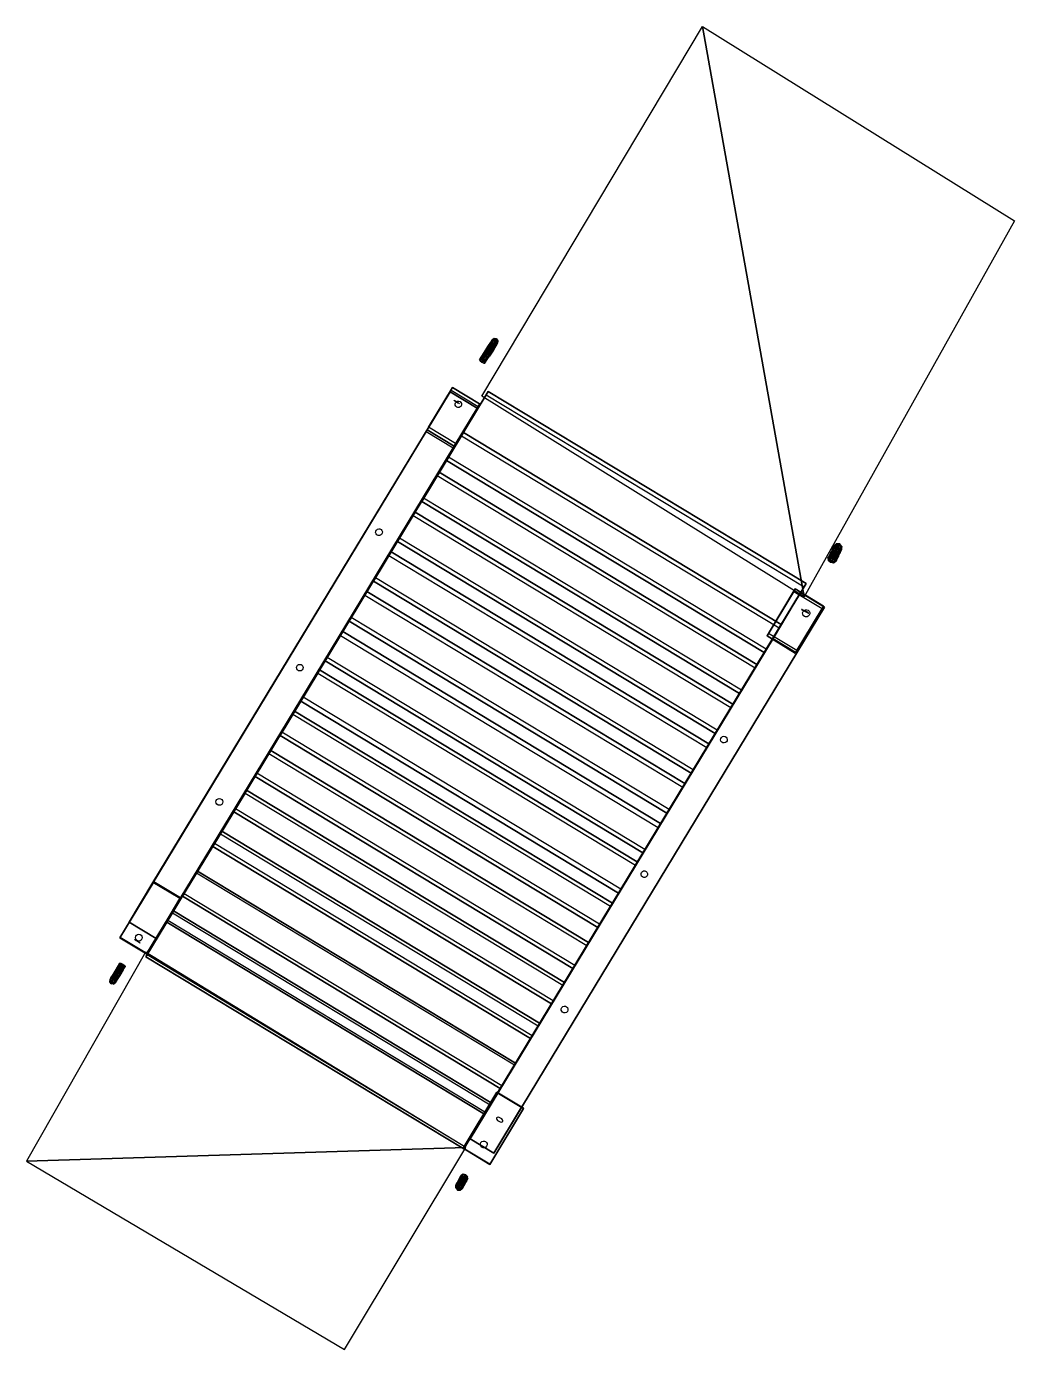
# Model space of a CAD drawing. Extents: x -135.9 to -110.5, y 44.3 to 83.2.
# Drawn here: x -116.96 to -110.48, y 74.55 to 83.23 of the extents above; entities that cross this region are included whole.
import ezdxf

# ---------------------------------------------------------------- set-up
doc = ezdxf.new("R2010")
doc.units = 0
doc.layers.get('0').update_dxf_attribs({"color": 254, "linetype": 'CONTINUOUS'})

msp = doc.modelspace()

# ---------------------------------------------------------------- linework, layer by layer
at = {"color": 9, "extrusion": (-0.445244, -0.746833, 0.493962)}
msp.add_circle((-139.3882, 1.7727, -11.9847), 0.0233, dxfattribs=at)
at = {"color": 9, "extrusion": (0.535161, 0.84473, -0.005774)}
msp.add_circle((139.6422, -4.7102, 7.1713), 0.0221, dxfattribs=at)
at = {"color": 9, "extrusion": (0.004469, 0.03129, 0.9995)}
msp.add_circle((124.3995, -63.9334, -3.0857), 0.021, dxfattribs=at)
at = {"color": 9, "extrusion": (0.002103, -0.020997, 0.999777)}
msp.add_circle((-106.1147, 90.8267, -6.3593), 0.0221, dxfattribs=at)
at = {"color": 9, "extrusion": (0.447763, 0.893884, -0.021891)}
msp.add_circle((135.5638, -4.2601, 20.9887), 0.0267, dxfattribs=at)
at = {"color": 9, "extrusion": (-0.028581, 0.038639, 0.998844)}
msp.add_circle((42.7127, -130.418, 1.3315), 0.0235, dxfattribs=at)
at = {"color": 9, "extrusion": (-0.005909, -0.015284, 0.999866)}
msp.add_circle((-115.1904, 78.9658, -4.3793), 0.0217, dxfattribs=at)
at = {"color": 9, "extrusion": (0.000895251, -0.018025, 0.999837)}
msp.add_circle((-108.3502, 83.9352, -5.9762), 0.0221, dxfattribs=at)
at = {"color": 9, "extrusion": (-0.008245, -0.019754, 0.999771)}
msp.add_circle((-136.8692, 27.4745, -3.7502), 0.0222, dxfattribs=at)
at = {"color": 9, "extrusion": (0.004942, -0.023095, 0.999721)}
msp.add_circle((-94.1566, 99.457, -6.1481), 0.0215, dxfattribs=at)
at = {"color": 9, "extrusion": (-0.53543, -0.844566, -0.004771)}
msp.add_circle((-139.5208, -2.3032, -2.9774), 0.0222, dxfattribs=at)
at = {"color": 9, "extrusion": (-0.009729, -0.013882, 0.999856)}
msp.add_circle((-116.2469, 77.2217, -2.6731), 0.0223, dxfattribs=at)
at = {"color": 9, "extrusion": (0.522262, 0.852296, 0.02887)}
msp.add_circle((139.4632, -2.1223, 4.8392), 0.0215, dxfattribs=at)
at = {"color": 9, "extrusion": (-0.004823, -0.020896, 0.99977)}
msp.add_circle((-127.7927, 49.2232, -4.2283), 0.0223, dxfattribs=at)
at = {"color": 9, "extrusion": (0.444205, 0.748519, -0.492342)}
msp.add_circle((136.7287, 1.8861, 7.3197), 0.0235, dxfattribs=at)
at = {"color": 9, "extrusion": (-0.003032, -0.017693, 0.999839)}
msp.add_circle((-125.1431, 55.4958, -3.7964), 0.0223, dxfattribs=at)
at = {"color": 9, "extrusion": (0.512492, 0.857474, 0.045716)}
msp.add_circle((136.7529, -2.2802, 6.3142), 0.0257, dxfattribs=at)
at = {"color": 9, "extrusion": (0.510245, 0.859822, -0.018843)}
msp.add_circle((136.7328, -2.1575, 6.889), 0.0228, dxfattribs=at)

# ---------------------------------------------------------------- meshes
at = {"color": 151}
mesh = msp.add_polyface(dxfattribs=at)
corners = [(-112.5255, 83.2327, -5.3305), (-110.4775, 81.9561, -5.3286), (-111.859, 79.4883, -5.2792), (-113.9745, 80.8064, -5.2811)]
mesh.append_faces([[corners[k] for k in face] for face in [(0, 1, 2), (0, 2, 3)]], dxfattribs={"color": 151})
at = {"color": 9}
mesh = msp.add_polyface(dxfattribs=at)
corners = [(-113.9691, 81.0376, -4.7741), (-113.9362, 81.09, -4.7498), (-113.9573, 81.0286, -4.7682), (-113.9252, 81.0796, -4.7446), (-113.9538, 81.0225, -4.7538), (-113.9239, 81.0701, -4.7318), (-113.9607, 81.023, -4.7394), (-113.933, 81.067, -4.719), (-113.9739, 81.0296, -4.7333), (-113.9471, 81.0723, -4.7136), (-113.9857, 81.0386, -4.7392), (-113.958, 81.0827, -4.7189), (-113.9892, 81.0447, -4.7536), (-113.9593, 81.0922, -4.7316), (-113.9823, 81.0442, -4.768), (-113.9503, 81.0953, -4.7444), (-113.9691, 81.0376, -4.7741), (-113.9362, 81.09, -4.7498), (-113.9362, 81.09, -4.7498), (-113.9084, 81.1341, -4.7083), (-113.9252, 81.0796, -4.7446), (-113.8983, 81.1224, -4.7042), (-113.9239, 81.0701, -4.7318), (-113.8988, 81.11, -4.6942), (-113.933, 81.067, -4.719), (-113.9097, 81.104, -4.6841), (-113.9471, 81.0723, -4.7136), (-113.9246, 81.108, -4.6799), (-113.958, 81.0827, -4.7189), (-113.9347, 81.1197, -4.684), (-113.9593, 81.0922, -4.7316), (-113.9342, 81.1321, -4.694), (-113.9503, 81.0953, -4.7444), (-113.9233, 81.1381, -4.7041), (-113.9362, 81.09, -4.7498), (-113.9084, 81.1341, -4.7083), (-113.9084, 81.1341, -4.7083), (-113.8884, 81.1657, -4.6532), (-113.8983, 81.1224, -4.7042), (-113.8788, 81.1531, -4.6506), (-113.8988, 81.11, -4.6942), (-113.8807, 81.1386, -4.6443), (-113.9097, 81.104, -4.6841), (-113.8929, 81.1305, -4.6379), (-113.9246, 81.108, -4.6799), (-113.9083, 81.1337, -4.6352), (-113.9347, 81.1197, -4.684), (-113.9179, 81.1462, -4.6378), (-113.9342, 81.1321, -4.694), (-113.9161, 81.1607, -4.6441), (-113.9233, 81.1381, -4.7041), (-113.9038, 81.1688, -4.6505), (-113.9084, 81.1341, -4.7083), (-113.8884, 81.1657, -4.6532), (-113.8884, 81.1657, -4.6532), (-113.8779, 81.182, -4.5896), (-113.8788, 81.1531, -4.6506), (-113.8686, 81.169, -4.5887), (-113.8807, 81.1386, -4.6443), (-113.8711, 81.1534, -4.5866), (-113.8929, 81.1305, -4.6379), (-113.884, 81.1442, -4.5844), (-113.9083, 81.1337, -4.6352), (-113.8998, 81.1469, -4.5835), (-113.9179, 81.1462, -4.6378), (-113.9091, 81.1599, -4.5843), (-113.9161, 81.1607, -4.6441), (-113.9065, 81.1755, -4.5864), (-113.9038, 81.1688, -4.6505), (-113.8936, 81.1847, -4.5886), (-113.8884, 81.1657, -4.6532), (-113.8779, 81.182, -4.5896), (-113.8779, 81.182, -4.5896), (-113.8778, 81.1816, -4.523), (-113.8686, 81.169, -4.5887), (-113.8685, 81.1686, -4.524), (-113.8711, 81.1534, -4.5866), (-113.871, 81.153, -4.5263), (-113.884, 81.1442, -4.5844), (-113.884, 81.1439, -4.5286), (-113.8998, 81.1469, -4.5835), (-113.8997, 81.1466, -4.5294), (-113.9091, 81.1599, -4.5843), (-113.909, 81.1596, -4.5284), (-113.9065, 81.1755, -4.5864), (-113.9065, 81.1752, -4.5261), (-113.8936, 81.1847, -4.5886), (-113.8935, 81.1843, -4.5239), (-113.8779, 81.182, -4.5896), (-113.8778, 81.1816, -4.523), (-113.8778, 81.1816, -4.523), (-113.8882, 81.1645, -4.4595), (-113.8685, 81.1686, -4.524), (-113.8786, 81.152, -4.4623), (-113.871, 81.153, -4.5263), (-113.8804, 81.1376, -4.4688), (-113.884, 81.1439, -4.5286), (-113.8927, 81.1296, -4.4753), (-113.8997, 81.1466, -4.5294), (-113.9081, 81.1328, -4.4779), (-113.909, 81.1596, -4.5284), (-113.9177, 81.1452, -4.4751), (-113.9065, 81.1752, -4.5261), (-113.9158, 81.1597, -4.4686), (-113.8935, 81.1843, -4.5239), (-113.9036, 81.1677, -4.4621), (-113.8778, 81.1816, -4.523), (-113.8882, 81.1645, -4.4595), (-113.8882, 81.1645, -4.4595), (-113.9081, 81.1323, -4.4048), (-113.8786, 81.152, -4.4623), (-113.8979, 81.1207, -4.409), (-113.8804, 81.1376, -4.4688), (-113.8985, 81.1084, -4.4192), (-113.8927, 81.1296, -4.4753), (-113.9094, 81.1025, -4.4293), (-113.9081, 81.1328, -4.4779), (-113.9243, 81.1066, -4.4334), (-113.9177, 81.1452, -4.4751), (-113.9344, 81.1182, -4.4292), (-113.9158, 81.1597, -4.4686), (-113.9339, 81.1305, -4.419), (-113.9036, 81.1677, -4.4621), (-113.923, 81.1364, -4.4089), (-113.8882, 81.1645, -4.4595), (-113.9081, 81.1323, -4.4048), (-113.9081, 81.1323, -4.4048), (-113.9357, 81.0878, -4.3637), (-113.8979, 81.1207, -4.409), (-113.9248, 81.0774, -4.3691), (-113.8985, 81.1084, -4.4192), (-113.9235, 81.068, -4.382), (-113.9094, 81.1025, -4.4293), (-113.9326, 81.0651, -4.3948), (-113.9243, 81.1066, -4.4334), (-113.9467, 81.0704, -4.4001), (-113.9344, 81.1182, -4.4292), (-113.9576, 81.0808, -4.3947), (-113.9339, 81.1305, -4.419), (-113.9589, 81.0902, -4.3818), (-113.923, 81.1364, -4.4089), (-113.9498, 81.0931, -4.369), (-113.9081, 81.1323, -4.4048), (-113.9357, 81.0878, -4.3637)]
mesh.append_faces([[corners[k] for k in face] for face in [(0, 1, 2), (1, 2, 3), (2, 3, 4), (3, 4, 5), (4, 5, 6), (5, 6, 7), (6, 7, 8), (7, 8, 9), (8, 9, 10), (9, 10, 11), (10, 11, 12), (11, 12, 13), (12, 13, 14), (13, 14, 15), (14, 15, 16), (15, 16, 17), (18, 19, 20), (19, 20, 21), (20, 21, 22), (21, 22, 23), (22, 23, 24), (23, 24, 25), (24, 25, 26), (25, 26, 27), (26, 27, 28), (27, 28, 29), (28, 29, 30), (29, 30, 31), (30, 31, 32), (31, 32, 33), (32, 33, 34), (33, 34, 35), (36, 37, 38), (37, 38, 39), (38, 39, 40), (39, 40, 41), (40, 41, 42), (41, 42, 43), (42, 43, 44), (43, 44, 45), (44, 45, 46), (45, 46, 47), (46, 47, 48), (47, 48, 49), (48, 49, 50), (49, 50, 51), (50, 51, 52), (51, 52, 53), (54, 55, 56), (55, 56, 57), (56, 57, 58), (57, 58, 59), (58, 59, 60), (59, 60, 61), (60, 61, 62), (61, 62, 63), (62, 63, 64), (63, 64, 65), (64, 65, 66), (65, 66, 67), (66, 67, 68), (67, 68, 69), (68, 69, 70), (69, 70, 71), (72, 73, 74), (73, 74, 75), (74, 75, 76), (75, 76, 77), (76, 77, 78), (77, 78, 79), (78, 79, 80), (79, 80, 81), (80, 81, 82), (81, 82, 83), (82, 83, 84), (83, 84, 85), (84, 85, 86), (85, 86, 87), (86, 87, 88), (87, 88, 89), (90, 91, 92), (91, 92, 93), (92, 93, 94), (93, 94, 95), (94, 95, 96), (95, 96, 97), (96, 97, 98), (97, 98, 99), (98, 99, 100), (99, 100, 101), (100, 101, 102), (101, 102, 103), (102, 103, 104), (103, 104, 105), (104, 105, 106), (105, 106, 107), (108, 109, 110), (109, 110, 111), (110, 111, 112), (111, 112, 113), (112, 113, 114), (113, 114, 115), (114, 115, 116), (115, 116, 117), (116, 117, 118), (117, 118, 119), (118, 119, 120), (119, 120, 121), (120, 121, 122), (121, 122, 123), (122, 123, 124), (123, 124, 125), (126, 127, 128), (127, 128, 129), (128, 129, 130), (129, 130, 131), (130, 131, 132), (131, 132, 133), (132, 133, 134), (133, 134, 135), (134, 135, 136), (135, 136, 137), (136, 137, 138), (137, 138, 139), (138, 139, 140), (139, 140, 141), (140, 141, 142), (141, 142, 143)]], dxfattribs={"color": 9})
at = {"color": 151}
mesh = msp.add_polyface(dxfattribs=at)
corners = [(-114.1474, 80.4954, -4.9), (-114.3235, 80.6018, -4.9003), (-113.9899, 80.7558, -4.9176), (-114.1661, 80.8623, -4.9179), (-114.1569, 80.4785, -5.2357), (-114.3331, 80.5849, -5.236), (-113.9995, 80.7389, -5.2533), (-114.1756, 80.8454, -5.2536)]
mesh.append_faces([[corners[k] for k in face] for face in [(0, 1, 3, 2), (0, 1, 5, 4), (1, 3, 7, 5), (2, 3, 7, 6), (2, 0, 4, 6), (4, 5, 7, 6)]], dxfattribs={"color": 151})
mesh = msp.add_polyface(dxfattribs=at)
corners = [(-115.9564, 77.5071, -2.7131), (-116.1332, 77.6139, -2.7135), (-114.0057, 80.7275, -4.9143), (-114.1826, 80.8344, -4.9147), (-116.1133, 77.2458, -3.2344), (-116.2901, 77.3527, -3.2348), (-114.1626, 80.4663, -5.4356), (-114.3394, 80.5731, -5.436)]
mesh.append_faces([[corners[k] for k in face] for face in [(0, 1, 3, 2), (0, 1, 5, 4), (1, 3, 7, 5), (2, 3, 7, 6), (2, 0, 4, 6), (4, 5, 7, 6)]], dxfattribs={"color": 151})
mesh = msp.add_polyface(dxfattribs=at)
corners = [(-112.1073, 79.1452, -5.0673), (-114.1931, 80.4058, -5.0714), (-111.8464, 79.5766, -5.1142), (-113.9323, 80.8372, -5.1183), (-112.12, 79.1233, -5.3393), (-114.2058, 80.3839, -5.3434), (-111.8591, 79.5547, -5.3862), (-113.945, 80.8153, -5.3903)]
mesh.append_faces([[corners[k] for k in face] for face in [(0, 1, 3, 2), (0, 1, 5, 4), (1, 3, 7, 5), (2, 3, 7, 6), (2, 0, 4, 6), (4, 5, 7, 6)]], dxfattribs={"color": 151})
mesh = msp.add_polyface(dxfattribs=at)
corners = [(-112.2708, 78.8752, -4.8974), (-114.3566, 80.1358, -4.9015), (-112.0099, 79.3066, -4.9442), (-114.0958, 80.5672, -4.9483), (-112.2835, 78.8533, -5.1694), (-114.3693, 80.1139, -5.1735), (-112.0226, 79.2847, -5.2162), (-114.1085, 80.5454, -5.2203)]
mesh.append_faces([[corners[k] for k in face] for face in [(0, 1, 3, 2), (0, 1, 5, 4), (1, 3, 7, 5), (2, 3, 7, 6), (2, 0, 4, 6), (4, 5, 7, 6)]], dxfattribs={"color": 151})
mesh = msp.add_polyface(dxfattribs=at)
corners = [(-112.4291, 78.6137, -4.7283), (-114.515, 79.8744, -4.7325), (-112.1683, 79.0452, -4.7752), (-114.2541, 80.3058, -4.7793), (-112.4418, 78.5919, -5.0003), (-114.5276, 79.8525, -5.0045), (-112.181, 79.0233, -5.0472), (-114.2668, 80.2839, -5.0513)]
mesh.append_faces([[corners[k] for k in face] for face in [(0, 1, 3, 2), (0, 1, 5, 4), (1, 3, 7, 5), (2, 3, 7, 6), (2, 0, 4, 6), (4, 5, 7, 6)]], dxfattribs={"color": 151})
mesh = msp.add_polyface(dxfattribs=at)
corners = [(-112.5875, 78.3523, -4.5593), (-114.6733, 79.6129, -4.5634), (-112.3266, 78.7837, -4.6062), (-114.4125, 80.0443, -4.6103), (-112.6002, 78.3304, -4.8313), (-114.686, 79.591, -4.8354), (-112.3393, 78.7618, -4.8782), (-114.4252, 80.0224, -4.8823)]
mesh.append_faces([[corners[k] for k in face] for face in [(0, 1, 3, 2), (0, 1, 5, 4), (1, 3, 7, 5), (2, 3, 7, 6), (2, 0, 4, 6), (4, 5, 7, 6)]], dxfattribs={"color": 151})
at = {"color": 9}
mesh = msp.add_polyface(dxfattribs=at)
corners = [(-111.6657, 79.7493, -4.7531), (-111.6481, 79.7859, -4.713), (-111.6508, 79.7365, -4.7468), (-111.6337, 79.7719, -4.7079), (-111.649, 79.7225, -4.7317), (-111.6333, 79.7551, -4.6959), (-111.6614, 79.7155, -4.7167), (-111.647, 79.7453, -4.684), (-111.6807, 79.7196, -4.7106), (-111.6669, 79.7482, -4.6792), (-111.6957, 79.7323, -4.717), (-111.6813, 79.7621, -4.6843), (-111.6975, 79.7463, -4.7321), (-111.6818, 79.7789, -4.6963), (-111.6851, 79.7534, -4.7471), (-111.668, 79.7888, -4.7082), (-111.6657, 79.7493, -4.7531), (-111.6481, 79.7859, -4.713), (-111.6481, 79.7859, -4.713), (-111.6351, 79.8133, -4.6646), (-111.6337, 79.7719, -4.7079), (-111.6211, 79.7985, -4.6611), (-111.6333, 79.7551, -4.6959), (-111.6217, 79.7795, -4.6528), (-111.647, 79.7453, -4.684), (-111.6364, 79.7676, -4.6446), (-111.6669, 79.7482, -4.6792), (-111.6567, 79.7696, -4.6414), (-111.6813, 79.7621, -4.6843), (-111.6707, 79.7844, -4.6449), (-111.6818, 79.7789, -4.6963), (-111.6702, 79.8033, -4.6532), (-111.668, 79.7888, -4.7082), (-111.6554, 79.8153, -4.6613), (-111.6481, 79.7859, -4.713), (-111.6351, 79.8133, -4.6646), (-111.6351, 79.8133, -4.6646), (-111.6273, 79.83, -4.6106), (-111.6211, 79.7985, -4.6611), (-111.6136, 79.8147, -4.6088), (-111.6217, 79.7795, -4.6528), (-111.6147, 79.7945, -4.6046), (-111.6364, 79.7676, -4.6446), (-111.6301, 79.7812, -4.6006), (-111.6567, 79.7696, -4.6414), (-111.6507, 79.7827, -4.5991), (-111.6707, 79.7844, -4.6449), (-111.6644, 79.798, -4.6009), (-111.6702, 79.8033, -4.6532), (-111.6632, 79.8183, -4.6051), (-111.6554, 79.8153, -4.6613), (-111.6479, 79.8315, -4.609), (-111.6351, 79.8133, -4.6646), (-111.6273, 79.83, -4.6106), (-111.6273, 79.83, -4.6106), (-111.6252, 79.8353, -4.5538), (-111.6136, 79.8147, -4.6088), (-111.6116, 79.8198, -4.5537), (-111.6147, 79.7945, -4.6046), (-111.6129, 79.7991, -4.554), (-111.6301, 79.7812, -4.6006), (-111.6284, 79.7855, -4.5544), (-111.6507, 79.7827, -4.5991), (-111.649, 79.7868, -4.5547), (-111.6644, 79.798, -4.6009), (-111.6627, 79.8023, -4.5547), (-111.6632, 79.8183, -4.6051), (-111.6614, 79.8229, -4.5544), (-111.6479, 79.8315, -4.609), (-111.6459, 79.8366, -4.554), (-111.6273, 79.83, -4.6106), (-111.6252, 79.8353, -4.5538), (-111.6252, 79.8353, -4.5538), (-111.6289, 79.8287, -4.4972), (-111.6116, 79.8198, -4.5537), (-111.6151, 79.8134, -4.499), (-111.6129, 79.7991, -4.554), (-111.6162, 79.7933, -4.5036), (-111.6284, 79.7855, -4.5544), (-111.6314, 79.7801, -4.5083), (-111.649, 79.7868, -4.5547), (-111.6519, 79.7817, -4.5104), (-111.6627, 79.8023, -4.5547), (-111.6657, 79.797, -4.5086), (-111.6614, 79.8229, -4.5544), (-111.6647, 79.8171, -4.504), (-111.6459, 79.8366, -4.554), (-111.6494, 79.8303, -4.4993), (-111.6252, 79.8353, -4.5538), (-111.6289, 79.8287, -4.4972), (-111.6289, 79.8287, -4.4972), (-111.6382, 79.8107, -4.4438), (-111.6151, 79.8134, -4.499), (-111.6241, 79.796, -4.4473), (-111.6162, 79.7933, -4.5036), (-111.6245, 79.7773, -4.456), (-111.6314, 79.7801, -4.5083), (-111.639, 79.7655, -4.4649), (-111.6519, 79.7817, -4.5104), (-111.6592, 79.7676, -4.4686), (-111.6657, 79.797, -4.5086), (-111.6733, 79.7823, -4.4651), (-111.6647, 79.8171, -4.504), (-111.673, 79.8011, -4.4564), (-111.6494, 79.8303, -4.4993), (-111.6584, 79.8128, -4.4476), (-111.6289, 79.8287, -4.4972), (-111.6382, 79.8107, -4.4438), (-111.6382, 79.8107, -4.4438), (-111.6526, 79.7822, -4.3965), (-111.6241, 79.796, -4.4473), (-111.6381, 79.7684, -4.4015), (-111.6245, 79.7773, -4.456), (-111.6373, 79.7519, -4.4138), (-111.639, 79.7655, -4.4649), (-111.6507, 79.7423, -4.4263), (-111.6592, 79.7676, -4.4686), (-111.6705, 79.7453, -4.4316), (-111.6733, 79.7823, -4.4651), (-111.685, 79.7591, -4.4266), (-111.673, 79.8011, -4.4564), (-111.6858, 79.7757, -4.4142), (-111.6584, 79.8128, -4.4476), (-111.6724, 79.7852, -4.4017), (-111.6382, 79.8107, -4.4438), (-111.6526, 79.7822, -4.3965), (-111.6526, 79.7822, -4.3965), (-111.6714, 79.7448, -4.3577), (-111.6381, 79.7684, -4.4015), (-111.6562, 79.7321, -4.3639), (-111.6373, 79.7519, -4.4138), (-111.654, 79.7185, -4.3793), (-111.6507, 79.7423, -4.4263), (-111.666, 79.7118, -4.3947), (-111.6705, 79.7453, -4.4316), (-111.6851, 79.716, -4.4013), (-111.685, 79.7591, -4.4266), (-111.7002, 79.7286, -4.395), (-111.6858, 79.7757, -4.4142), (-111.7025, 79.7423, -4.3797), (-111.6724, 79.7852, -4.4017), (-111.6905, 79.749, -4.3642), (-111.6526, 79.7822, -4.3965), (-111.6714, 79.7448, -4.3577)]
mesh.append_faces([[corners[k] for k in face] for face in [(0, 1, 2), (1, 2, 3), (2, 3, 4), (3, 4, 5), (4, 5, 6), (5, 6, 7), (6, 7, 8), (7, 8, 9), (8, 9, 10), (9, 10, 11), (10, 11, 12), (11, 12, 13), (12, 13, 14), (13, 14, 15), (14, 15, 16), (15, 16, 17), (18, 19, 20), (19, 20, 21), (20, 21, 22), (21, 22, 23), (22, 23, 24), (23, 24, 25), (24, 25, 26), (25, 26, 27), (26, 27, 28), (27, 28, 29), (28, 29, 30), (29, 30, 31), (30, 31, 32), (31, 32, 33), (32, 33, 34), (33, 34, 35), (36, 37, 38), (37, 38, 39), (38, 39, 40), (39, 40, 41), (40, 41, 42), (41, 42, 43), (42, 43, 44), (43, 44, 45), (44, 45, 46), (45, 46, 47), (46, 47, 48), (47, 48, 49), (48, 49, 50), (49, 50, 51), (50, 51, 52), (51, 52, 53), (54, 55, 56), (55, 56, 57), (56, 57, 58), (57, 58, 59), (58, 59, 60), (59, 60, 61), (60, 61, 62), (61, 62, 63), (62, 63, 64), (63, 64, 65), (64, 65, 66), (65, 66, 67), (66, 67, 68), (67, 68, 69), (68, 69, 70), (69, 70, 71), (72, 73, 74), (73, 74, 75), (74, 75, 76), (75, 76, 77), (76, 77, 78), (77, 78, 79), (78, 79, 80), (79, 80, 81), (80, 81, 82), (81, 82, 83), (82, 83, 84), (83, 84, 85), (84, 85, 86), (85, 86, 87), (86, 87, 88), (87, 88, 89), (90, 91, 92), (91, 92, 93), (92, 93, 94), (93, 94, 95), (94, 95, 96), (95, 96, 97), (96, 97, 98), (97, 98, 99), (98, 99, 100), (99, 100, 101), (100, 101, 102), (101, 102, 103), (102, 103, 104), (103, 104, 105), (104, 105, 106), (105, 106, 107), (108, 109, 110), (109, 110, 111), (110, 111, 112), (111, 112, 113), (112, 113, 114), (113, 114, 115), (114, 115, 116), (115, 116, 117), (116, 117, 118), (117, 118, 119), (118, 119, 120), (119, 120, 121), (120, 121, 122), (121, 122, 123), (122, 123, 124), (123, 124, 125), (126, 127, 128), (127, 128, 129), (128, 129, 130), (129, 130, 131), (130, 131, 132), (131, 132, 133), (132, 133, 134), (133, 134, 135), (134, 135, 136), (135, 136, 137), (136, 137, 138), (137, 138, 139), (138, 139, 140), (139, 140, 141), (140, 141, 142), (141, 142, 143)]], dxfattribs={"color": 9})
at = {"color": 151}
mesh = msp.add_polyface(dxfattribs=at)
corners = [(-112.7455, 78.0914, -4.3839), (-114.8314, 79.352, -4.388), (-112.4847, 78.5228, -4.4308), (-114.5705, 79.7834, -4.4349), (-112.759, 78.0682, -4.6723), (-114.8448, 79.3288, -4.6764), (-112.4981, 78.4996, -4.7191), (-114.584, 79.7602, -4.7232)]
mesh.append_faces([[corners[k] for k in face] for face in [(0, 1, 3, 2), (0, 1, 5, 4), (1, 3, 7, 5), (2, 3, 7, 6), (2, 0, 4, 6), (4, 5, 7, 6)]], dxfattribs={"color": 151})
mesh = msp.add_polyface(dxfattribs=at)
corners = [(-112.9034, 77.8307, -4.2049), (-114.9892, 79.0913, -4.209), (-112.6426, 78.2621, -4.2518), (-114.7284, 79.5227, -4.2559), (-112.9169, 77.8075, -4.4933), (-115.0027, 79.0681, -4.4974), (-112.656, 78.2389, -4.5402), (-114.7419, 79.4995, -4.5443)]
mesh.append_faces([[corners[k] for k in face] for face in [(0, 1, 3, 2), (0, 1, 5, 4), (1, 3, 7, 5), (2, 3, 7, 6), (2, 0, 4, 6), (4, 5, 7, 6)]], dxfattribs={"color": 151})
mesh = msp.add_polyface(dxfattribs=at)
corners = [(-113.7143, 76.1374, -2.7085), (-113.8709, 76.232, -2.7088), (-111.7249, 79.4217, -4.9533), (-111.8815, 79.5163, -4.9536), (-113.8953, 75.8358, -3.3101), (-114.052, 75.9305, -3.3104), (-111.906, 79.1201, -5.5549), (-112.0626, 79.2148, -5.5552)]
mesh.append_faces([[corners[k] for k in face] for face in [(0, 1, 3, 2), (0, 1, 5, 4), (1, 3, 7, 5), (2, 3, 7, 6), (2, 0, 4, 6), (4, 5, 7, 6)]], dxfattribs={"color": 151})
mesh = msp.add_polyface(dxfattribs=at)
corners = [(-111.9074, 79.1356, -4.906), (-112.0932, 79.2479, -4.9063), (-111.7309, 79.4276, -4.9257), (-111.9166, 79.5399, -4.9261), (-111.9167, 79.1193, -5.231), (-112.1024, 79.2315, -5.2314), (-111.7402, 79.4113, -5.2507), (-111.9259, 79.5235, -5.2511)]
mesh.append_faces([[corners[k] for k in face] for face in [(0, 1, 3, 2), (0, 1, 5, 4), (1, 3, 7, 5), (2, 3, 7, 6), (2, 0, 4, 6), (4, 5, 7, 6)]], dxfattribs={"color": 151})
mesh = msp.add_polyface(dxfattribs=at)
corners = [(-113.0618, 77.5691, -4.0373), (-115.1476, 78.8297, -4.0414), (-112.801, 78.0006, -4.0842), (-114.8868, 79.2612, -4.0883), (-113.0771, 77.5428, -4.3641), (-115.1629, 78.8035, -4.3682), (-112.8162, 77.9743, -4.411), (-114.9021, 79.2349, -4.4151)]
mesh.append_faces([[corners[k] for k in face] for face in [(0, 1, 3, 2), (0, 1, 5, 4), (1, 3, 7, 5), (2, 3, 7, 6), (2, 0, 4, 6), (4, 5, 7, 6)]], dxfattribs={"color": 151})
mesh = msp.add_polyface(dxfattribs=at)
corners = [(-113.2014, 77.3387, -3.8653), (-115.2872, 78.5993, -3.8694), (-112.9541, 77.7478, -3.9098), (-115.0399, 79.0084, -3.9139), (-113.2132, 77.3183, -4.1187), (-115.2991, 78.579, -4.1228), (-112.9659, 77.7274, -4.1632), (-115.0518, 78.988, -4.1673)]
mesh.append_faces([[corners[k] for k in face] for face in [(0, 1, 3, 2), (0, 1, 5, 4), (1, 3, 7, 5), (2, 3, 7, 6), (2, 0, 4, 6), (4, 5, 7, 6)]], dxfattribs={"color": 151})
mesh = msp.add_polyface(dxfattribs=at)
corners = [(-113.3645, 77.0694, -3.6876), (-115.4504, 78.33, -3.6917), (-113.1172, 77.4784, -3.732), (-115.2031, 78.739, -3.7361), (-113.3767, 77.0484, -3.9488), (-115.4626, 78.309, -3.9529), (-113.1294, 77.4574, -3.9932), (-115.2153, 78.718, -3.9973)]
mesh.append_faces([[corners[k] for k in face] for face in [(0, 1, 3, 2), (0, 1, 5, 4), (1, 3, 7, 5), (2, 3, 7, 6), (2, 0, 4, 6), (4, 5, 7, 6)]], dxfattribs={"color": 151})
mesh = msp.add_polyface(dxfattribs=at)
corners = [(-113.5056, 76.8365, -3.522), (-115.5914, 78.0971, -3.5261), (-113.2746, 77.2186, -3.5635), (-115.3604, 78.4792, -3.5676), (-113.5168, 76.8171, -3.763), (-115.6027, 78.0777, -3.7671), (-113.2858, 77.1992, -3.8045), (-115.3717, 78.4598, -3.8086)]
mesh.append_faces([[corners[k] for k in face] for face in [(0, 1, 3, 2), (0, 1, 5, 4), (1, 3, 7, 5), (2, 3, 7, 6), (2, 0, 4, 6), (4, 5, 7, 6)]], dxfattribs={"color": 151})
mesh = msp.add_polyface(dxfattribs=at)
corners = [(-113.6443, 76.6076, -3.3496), (-115.7301, 77.8683, -3.3537), (-113.4326, 76.9577, -3.3877), (-115.5185, 78.2183, -3.3918), (-113.6549, 76.5893, -3.5775), (-115.7407, 77.8499, -3.5816), (-113.4433, 76.9393, -3.6155), (-115.5291, 78.2, -3.6196)]
mesh.append_faces([[corners[k] for k in face] for face in [(0, 1, 3, 2), (0, 1, 5, 4), (1, 3, 7, 5), (2, 3, 7, 6), (2, 0, 4, 6), (4, 5, 7, 6)]], dxfattribs={"color": 151})
mesh = msp.add_polyface(dxfattribs=at)
corners = [(-113.8433, 76.2788, -3.163), (-115.9292, 77.5395, -3.1671), (-113.5949, 76.6897, -3.2076), (-115.6808, 77.9504, -3.2117), (-113.8532, 76.2619, -3.3741), (-115.939, 77.5225, -3.3783), (-113.6048, 76.6728, -3.4188), (-115.6906, 77.9334, -3.4229)]
mesh.append_faces([[corners[k] for k in face] for face in [(0, 1, 3, 2), (0, 1, 5, 4), (1, 3, 7, 5), (2, 3, 7, 6), (2, 0, 4, 6), (4, 5, 7, 6)]], dxfattribs={"color": 151})
mesh = msp.add_polyface(dxfattribs=at)
corners = [(-113.9494, 76.1038, -3.0026), (-116.0353, 77.3645, -3.0067), (-113.7543, 76.4266, -3.0377), (-115.8401, 77.6872, -3.0418), (-113.9561, 76.0924, -3.1448), (-116.0419, 77.353, -3.1489), (-113.7609, 76.4152, -3.1799), (-115.8467, 77.6758, -3.184)]
mesh.append_faces([[corners[k] for k in face] for face in [(0, 1, 3, 2), (0, 1, 5, 4), (1, 3, 7, 5), (2, 3, 7, 6), (2, 0, 4, 6), (4, 5, 7, 6)]], dxfattribs={"color": 151})
mesh = msp.add_polyface(dxfattribs=at)
corners = [(-116.1746, 77.1464, -2.7054), (-116.3494, 77.252, -2.7058), (-115.953, 77.513, -2.7078), (-116.1278, 77.6186, -2.7081), (-116.1749, 77.145, -2.9483), (-116.3497, 77.2507, -2.9487), (-115.9533, 77.5116, -2.9507), (-116.1281, 77.6173, -2.951)]
mesh.append_faces([[corners[k] for k in face] for face in [(0, 1, 3, 2), (0, 1, 5, 4), (1, 3, 7, 5), (2, 3, 7, 6), (2, 0, 4, 6), (4, 5, 7, 6)]], dxfattribs={"color": 151})
mesh = msp.add_polyface(dxfattribs=at)
corners = [(-114.0864, 75.8778, -2.8257), (-116.1722, 77.1384, -2.8298), (-113.9121, 76.1661, -2.857), (-115.9979, 77.4267, -2.8611), (-114.0936, 75.8654, -2.9795), (-116.1794, 77.126, -2.9836), (-113.9192, 76.1537, -3.0109), (-116.0051, 77.4144, -3.015)]
mesh.append_faces([[corners[k] for k in face] for face in [(0, 1, 3, 2), (0, 1, 5, 4), (1, 3, 7, 5), (2, 3, 7, 6), (2, 0, 4, 6), (4, 5, 7, 6)]], dxfattribs={"color": 151})
mesh = msp.add_polyface(dxfattribs=at)
corners = [(-114.0802, 75.8744, -2.8383), (-116.1832, 77.1566, -2.8429), (-116.9637, 75.7844, -2.8568), (-114.8752, 74.5473, -2.852)]
mesh.append_faces([[corners[k] for k in face] for face in [(0, 1, 2), (0, 2, 3)]], dxfattribs={"color": 151})
at = {"color": 9}
mesh = msp.add_polyface(dxfattribs=at)
corners = [(-116.3507, 77.0441, -1.9606), (-116.3757, 77.0026, -1.9915), (-116.3367, 77.0385, -1.9663), (-116.3608, 76.9984, -1.9961), (-116.3283, 77.0404, -1.9799), (-116.3505, 77.0036, -2.0073), (-116.3305, 77.0487, -1.9935), (-116.3507, 77.0152, -2.0184), (-116.3419, 77.0585, -1.9992), (-116.3613, 77.0264, -2.0231), (-116.356, 77.0641, -1.9935), (-116.3761, 77.0306, -2.0185), (-116.3643, 77.0621, -1.9799), (-116.3865, 77.0253, -2.0073), (-116.3622, 77.0539, -1.9663), (-116.3863, 77.0137, -1.9962), (-116.3507, 77.0441, -1.9606), (-116.3757, 77.0026, -1.9915), (-116.3757, 77.0026, -1.9915), (-116.3946, 76.9711, -2.0356), (-116.3608, 76.9984, -1.9961), (-116.3791, 76.9679, -2.0388), (-116.3505, 77.0036, -2.0073), (-116.3673, 76.9757, -2.0464), (-116.3507, 77.0152, -2.0184), (-116.3659, 76.9898, -2.0541), (-116.3613, 77.0264, -2.0231), (-116.3759, 77.002, -2.0573), (-116.3761, 77.0306, -2.0185), (-116.3914, 77.0051, -2.0541), (-116.3865, 77.0253, -2.0073), (-116.4033, 76.9974, -2.0465), (-116.3863, 77.0137, -1.9962), (-116.4046, 76.9833, -2.0388), (-116.3757, 77.0026, -1.9915), (-116.3946, 76.9711, -2.0356), (-116.3946, 76.9711, -2.0356), (-116.4057, 76.9526, -2.0889), (-116.3791, 76.9679, -2.0388), (-116.3898, 76.95, -2.0903), (-116.3673, 76.9757, -2.0464), (-116.3771, 76.9592, -2.0936), (-116.3659, 76.9898, -2.0541), (-116.3749, 76.9748, -2.097), (-116.3759, 77.002, -2.0573), (-116.3845, 76.9876, -2.0985), (-116.3914, 77.0051, -2.0541), (-116.4003, 76.9902, -2.0971), (-116.4033, 76.9974, -2.0465), (-116.4131, 76.981, -2.0937), (-116.4046, 76.9833, -2.0388), (-116.4153, 76.9654, -2.0903), (-116.3946, 76.9711, -2.0356), (-116.4057, 76.9526, -2.0889), (-116.4057, 76.9526, -2.0889), (-116.4078, 76.9488, -2.1461), (-116.3898, 76.95, -2.0903), (-116.3919, 76.9464, -2.1456), (-116.3771, 76.9592, -2.0936), (-116.379, 76.9559, -2.1444), (-116.3749, 76.9748, -2.097), (-116.3766, 76.9718, -2.1433), (-116.3845, 76.9876, -2.0985), (-116.3862, 76.9847, -2.1428), (-116.4003, 76.9902, -2.0971), (-116.4021, 76.9871, -2.1433), (-116.4131, 76.981, -2.0937), (-116.415, 76.9776, -2.1445), (-116.4153, 76.9654, -2.0903), (-116.4174, 76.9617, -2.1457), (-116.4057, 76.9526, -2.0889), (-116.4078, 76.9488, -2.1461), (-116.4078, 76.9488, -2.1461), (-116.4009, 76.9601, -2.202), (-116.3919, 76.9464, -2.1456), (-116.3852, 76.9573, -2.1996), (-116.379, 76.9559, -2.1444), (-116.3728, 76.9659, -2.194), (-116.3766, 76.9718, -2.1433), (-116.371, 76.9809, -2.1884), (-116.3862, 76.9847, -2.1428), (-116.3808, 76.9935, -2.1861), (-116.4021, 76.9871, -2.1433), (-116.3965, 76.9963, -2.1884), (-116.415, 76.9776, -2.1445), (-116.4089, 76.9877, -2.1941), (-116.4174, 76.9617, -2.1457), (-116.4107, 76.9727, -2.1997), (-116.4078, 76.9488, -2.1461), (-116.4009, 76.9601, -2.202), (-116.4009, 76.9601, -2.202), (-116.3855, 76.9855, -2.2512), (-116.3852, 76.9573, -2.1996), (-116.3703, 76.9818, -2.2472), (-116.3728, 76.9659, -2.194), (-116.3592, 76.9884, -2.2377), (-116.371, 76.9809, -2.1884), (-116.3586, 77.0014, -2.2281), (-116.3808, 76.9935, -2.1861), (-116.3689, 77.0131, -2.2242), (-116.3965, 76.9963, -2.1884), (-116.3841, 77.0167, -2.2282), (-116.4089, 76.9877, -2.1941), (-116.3952, 77.0101, -2.2377), (-116.4107, 76.9727, -2.1997), (-116.3958, 76.9972, -2.2473), (-116.4009, 76.9601, -2.202), (-116.3855, 76.9855, -2.2512), (-116.3855, 76.9855, -2.2512), (-116.3631, 77.0224, -2.289), (-116.3703, 76.9818, -2.2472), (-116.3487, 77.0176, -2.2838), (-116.3592, 76.9884, -2.2377), (-116.3393, 77.0212, -2.2712), (-116.3586, 77.0014, -2.2281), (-116.3405, 77.0312, -2.2587), (-116.3689, 77.0131, -2.2242), (-116.3516, 77.0417, -2.2535), (-116.3841, 77.0167, -2.2282), (-116.366, 77.0466, -2.2587), (-116.3952, 77.0101, -2.2377), (-116.3754, 77.0429, -2.2713), (-116.3958, 76.9972, -2.2473), (-116.3742, 77.0329, -2.2838), (-116.3855, 76.9855, -2.2512), (-116.3631, 77.0224, -2.289), (-116.3631, 77.0224, -2.289), (-116.3359, 77.0675, -2.3119), (-116.3487, 77.0176, -2.2838), (-116.3224, 77.0611, -2.3059), (-116.3393, 77.0212, -2.2712), (-116.3152, 77.0612, -2.2915), (-116.3405, 77.0312, -2.2587), (-116.3185, 77.0676, -2.2772), (-116.3516, 77.0417, -2.2535), (-116.3305, 77.0766, -2.2712), (-116.366, 77.0466, -2.2587), (-116.344, 77.083, -2.2772), (-116.3754, 77.0429, -2.2713), (-116.3512, 77.0829, -2.2916), (-116.3742, 77.0329, -2.2838), (-116.3478, 77.0765, -2.306), (-116.3631, 77.0224, -2.289), (-116.3359, 77.0675, -2.3119)]
mesh.append_faces([[corners[k] for k in face] for face in [(0, 1, 2), (1, 2, 3), (2, 3, 4), (3, 4, 5), (4, 5, 6), (5, 6, 7), (6, 7, 8), (7, 8, 9), (8, 9, 10), (9, 10, 11), (10, 11, 12), (11, 12, 13), (12, 13, 14), (13, 14, 15), (14, 15, 16), (15, 16, 17), (18, 19, 20), (19, 20, 21), (20, 21, 22), (21, 22, 23), (22, 23, 24), (23, 24, 25), (24, 25, 26), (25, 26, 27), (26, 27, 28), (27, 28, 29), (28, 29, 30), (29, 30, 31), (30, 31, 32), (31, 32, 33), (32, 33, 34), (33, 34, 35), (36, 37, 38), (37, 38, 39), (38, 39, 40), (39, 40, 41), (40, 41, 42), (41, 42, 43), (42, 43, 44), (43, 44, 45), (44, 45, 46), (45, 46, 47), (46, 47, 48), (47, 48, 49), (48, 49, 50), (49, 50, 51), (50, 51, 52), (51, 52, 53), (54, 55, 56), (55, 56, 57), (56, 57, 58), (57, 58, 59), (58, 59, 60), (59, 60, 61), (60, 61, 62), (61, 62, 63), (62, 63, 64), (63, 64, 65), (64, 65, 66), (65, 66, 67), (66, 67, 68), (67, 68, 69), (68, 69, 70), (69, 70, 71), (72, 73, 74), (73, 74, 75), (74, 75, 76), (75, 76, 77), (76, 77, 78), (77, 78, 79), (78, 79, 80), (79, 80, 81), (80, 81, 82), (81, 82, 83), (82, 83, 84), (83, 84, 85), (84, 85, 86), (85, 86, 87), (86, 87, 88), (87, 88, 89), (90, 91, 92), (91, 92, 93), (92, 93, 94), (93, 94, 95), (94, 95, 96), (95, 96, 97), (96, 97, 98), (97, 98, 99), (98, 99, 100), (99, 100, 101), (100, 101, 102), (101, 102, 103), (102, 103, 104), (103, 104, 105), (104, 105, 106), (105, 106, 107), (108, 109, 110), (109, 110, 111), (110, 111, 112), (111, 112, 113), (112, 113, 114), (113, 114, 115), (114, 115, 116), (115, 116, 117), (116, 117, 118), (117, 118, 119), (118, 119, 120), (119, 120, 121), (120, 121, 122), (121, 122, 123), (122, 123, 124), (123, 124, 125), (126, 127, 128), (127, 128, 129), (128, 129, 130), (129, 130, 131), (130, 131, 132), (131, 132, 133), (132, 133, 134), (133, 134, 135), (134, 135, 136), (135, 136, 137), (136, 137, 138), (137, 138, 139), (138, 139, 140), (139, 140, 141), (140, 141, 142), (141, 142, 143)]], dxfattribs={"color": 9})
at = {"color": 151}
mesh = msp.add_polyface(dxfattribs=at)
corners = [(-113.9219, 75.7643, -2.6991), (-114.0967, 75.87, -2.6994), (-113.7003, 76.131, -2.7014), (-113.8751, 76.2366, -2.7018), (-113.9222, 75.7629, -2.9632), (-114.097, 75.8685, -2.9635), (-113.7006, 76.1295, -2.9655), (-113.8754, 76.2351, -2.9658)]
mesh.append_faces([[corners[k] for k in face] for face in [(0, 1, 3, 2), (0, 1, 5, 4), (1, 3, 7, 5), (2, 3, 7, 6), (2, 0, 4, 6), (4, 5, 7, 6)]], dxfattribs={"color": 151})
at = {"color": 9}
mesh = msp.add_polyface(dxfattribs=at)
corners = [(-114.0937, 75.6682, -2.3102), (-114.1104, 75.6374, -2.2752), (-114.1064, 75.6798, -2.3049), (-114.1226, 75.65, -2.2711), (-114.1077, 75.6923, -2.292), (-114.1226, 75.6647, -2.2607), (-114.0969, 75.6982, -2.2789), (-114.1105, 75.6729, -2.2502), (-114.0802, 75.6943, -2.2734), (-114.0933, 75.6699, -2.2458), (-114.0675, 75.6826, -2.2787), (-114.0812, 75.6573, -2.25), (-114.0662, 75.6702, -2.2916), (-114.0811, 75.6426, -2.2604), (-114.0771, 75.6642, -2.3047), (-114.0932, 75.6344, -2.2708), (-114.0937, 75.6682, -2.3102), (-114.1104, 75.6374, -2.2752), (-114.1104, 75.6374, -2.2752), (-114.1231, 75.6141, -2.2335), (-114.1226, 75.65, -2.2711), (-114.1349, 75.6274, -2.2306), (-114.1226, 75.6647, -2.2607), (-114.134, 75.6438, -2.2233), (-114.1105, 75.6729, -2.2502), (-114.121, 75.6538, -2.216), (-114.0933, 75.6699, -2.2458), (-114.1034, 75.6515, -2.2128), (-114.0812, 75.6573, -2.25), (-114.0916, 75.6382, -2.2157), (-114.0811, 75.6426, -2.2604), (-114.0925, 75.6218, -2.223), (-114.0932, 75.6344, -2.2708), (-114.1055, 75.6118, -2.2304), (-114.1104, 75.6374, -2.2752), (-114.1231, 75.6141, -2.2335), (-114.1231, 75.6141, -2.2335), (-114.1312, 75.5995, -2.1871), (-114.1349, 75.6274, -2.2306), (-114.1428, 75.6132, -2.1856), (-114.134, 75.6438, -2.2233), (-114.1413, 75.6307, -2.1817), (-114.121, 75.6538, -2.216), (-114.1277, 75.6418, -2.1778), (-114.1034, 75.6515, -2.2128), (-114.1099, 75.6399, -2.176), (-114.0916, 75.6382, -2.2157), (-114.0983, 75.6262, -2.1775), (-114.0925, 75.6218, -2.223), (-114.0998, 75.6086, -2.1814), (-114.1055, 75.6118, -2.2304), (-114.1134, 75.5976, -2.1853), (-114.1231, 75.6141, -2.2335), (-114.1312, 75.5995, -2.1871), (-114.1312, 75.5995, -2.1871), (-114.1345, 75.5941, -2.138), (-114.1428, 75.6132, -2.1856), (-114.1459, 75.608, -2.138), (-114.1413, 75.6307, -2.1817), (-114.1442, 75.6259, -2.1378), (-114.1277, 75.6418, -2.1778), (-114.1303, 75.6374, -2.1375), (-114.1099, 75.6399, -2.176), (-114.1124, 75.6357, -2.1373), (-114.0983, 75.6262, -2.1775), (-114.101, 75.6218, -2.1373), (-114.0998, 75.6086, -2.1814), (-114.1027, 75.6039, -2.1375), (-114.1134, 75.5976, -2.1853), (-114.1166, 75.5924, -2.1378), (-114.1312, 75.5995, -2.1871), (-114.1345, 75.5941, -2.138), (-114.1345, 75.5941, -2.138), (-114.1326, 75.5984, -2.0888), (-114.1459, 75.608, -2.138), (-114.1441, 75.6121, -2.0903), (-114.1442, 75.6259, -2.1378), (-114.1425, 75.6297, -2.0937), (-114.1303, 75.6374, -2.1375), (-114.1288, 75.6409, -2.0971), (-114.1124, 75.6357, -2.1373), (-114.1109, 75.639, -2.0983), (-114.101, 75.6218, -2.1373), (-114.0994, 75.6253, -2.0968), (-114.1027, 75.6039, -2.1375), (-114.101, 75.6077, -2.0934), (-114.1166, 75.5924, -2.1378), (-114.1148, 75.5965, -2.0901), (-114.1345, 75.5941, -2.138), (-114.1326, 75.5984, -2.0888), (-114.1326, 75.5984, -2.0888), (-114.1258, 75.612, -2.0418), (-114.1441, 75.6121, -2.0903), (-114.1375, 75.6253, -2.0448), (-114.1425, 75.6297, -2.0937), (-114.1364, 75.6419, -2.0516), (-114.1288, 75.6409, -2.0971), (-114.1232, 75.6521, -2.0584), (-114.1109, 75.639, -2.0983), (-114.1055, 75.6498, -2.0611), (-114.0994, 75.6253, -2.0968), (-114.0938, 75.6365, -2.0582), (-114.101, 75.6077, -2.0934), (-114.0949, 75.6199, -2.0513), (-114.1148, 75.5965, -2.0901), (-114.1081, 75.6097, -2.0445), (-114.1326, 75.5984, -2.0888), (-114.1258, 75.612, -2.0418), (-114.1258, 75.612, -2.0418), (-114.1142, 75.6344, -1.9993), (-114.1375, 75.6253, -2.0448), (-114.1263, 75.647, -2.0035), (-114.1364, 75.6419, -2.0516), (-114.1261, 75.662, -2.0135), (-114.1232, 75.6521, -2.0584), (-114.1137, 75.6704, -2.0235), (-114.1055, 75.6498, -2.0611), (-114.0964, 75.6675, -2.0275), (-114.0938, 75.6365, -2.0582), (-114.0843, 75.6548, -2.0232), (-114.0949, 75.6199, -2.0513), (-114.0845, 75.6399, -2.0132), (-114.1081, 75.6097, -2.0445), (-114.0969, 75.6314, -2.0033), (-114.1258, 75.612, -2.0418), (-114.1142, 75.6344, -1.9993), (-114.1142, 75.6344, -1.9993), (-114.0986, 75.6643, -1.9632), (-114.1263, 75.647, -2.0035), (-114.1111, 75.6761, -1.9686), (-114.1261, 75.662, -2.0135), (-114.1121, 75.6888, -1.9813), (-114.1137, 75.6704, -2.0235), (-114.1008, 75.6951, -1.9939), (-114.0964, 75.6675, -2.0275), (-114.084, 75.6912, -1.999), (-114.0843, 75.6548, -2.0232), (-114.0715, 75.6795, -1.9936), (-114.0845, 75.6399, -2.0132), (-114.0705, 75.6667, -1.9809), (-114.0969, 75.6314, -2.0033), (-114.0818, 75.6605, -1.9683), (-114.1142, 75.6344, -1.9993), (-114.0986, 75.6643, -1.9632)]
mesh.append_faces([[corners[k] for k in face] for face in [(0, 1, 2), (1, 2, 3), (2, 3, 4), (3, 4, 5), (4, 5, 6), (5, 6, 7), (6, 7, 8), (7, 8, 9), (8, 9, 10), (9, 10, 11), (10, 11, 12), (11, 12, 13), (12, 13, 14), (13, 14, 15), (14, 15, 16), (15, 16, 17), (18, 19, 20), (19, 20, 21), (20, 21, 22), (21, 22, 23), (22, 23, 24), (23, 24, 25), (24, 25, 26), (25, 26, 27), (26, 27, 28), (27, 28, 29), (28, 29, 30), (29, 30, 31), (30, 31, 32), (31, 32, 33), (32, 33, 34), (33, 34, 35), (36, 37, 38), (37, 38, 39), (38, 39, 40), (39, 40, 41), (40, 41, 42), (41, 42, 43), (42, 43, 44), (43, 44, 45), (44, 45, 46), (45, 46, 47), (46, 47, 48), (47, 48, 49), (48, 49, 50), (49, 50, 51), (50, 51, 52), (51, 52, 53), (54, 55, 56), (55, 56, 57), (56, 57, 58), (57, 58, 59), (58, 59, 60), (59, 60, 61), (60, 61, 62), (61, 62, 63), (62, 63, 64), (63, 64, 65), (64, 65, 66), (65, 66, 67), (66, 67, 68), (67, 68, 69), (68, 69, 70), (69, 70, 71), (72, 73, 74), (73, 74, 75), (74, 75, 76), (75, 76, 77), (76, 77, 78), (77, 78, 79), (78, 79, 80), (79, 80, 81), (80, 81, 82), (81, 82, 83), (82, 83, 84), (83, 84, 85), (84, 85, 86), (85, 86, 87), (86, 87, 88), (87, 88, 89), (90, 91, 92), (91, 92, 93), (92, 93, 94), (93, 94, 95), (94, 95, 96), (95, 96, 97), (96, 97, 98), (97, 98, 99), (98, 99, 100), (99, 100, 101), (100, 101, 102), (101, 102, 103), (102, 103, 104), (103, 104, 105), (104, 105, 106), (105, 106, 107), (108, 109, 110), (109, 110, 111), (110, 111, 112), (111, 112, 113), (112, 113, 114), (113, 114, 115), (114, 115, 116), (115, 116, 117), (116, 117, 118), (117, 118, 119), (118, 119, 120), (119, 120, 121), (120, 121, 122), (121, 122, 123), (122, 123, 124), (123, 124, 125), (126, 127, 128), (127, 128, 129), (128, 129, 130), (129, 130, 131), (130, 131, 132), (131, 132, 133), (132, 133, 134), (133, 134, 135), (134, 135, 136), (135, 136, 137), (136, 137, 138), (137, 138, 139), (138, 139, 140), (139, 140, 141), (140, 141, 142), (141, 142, 143)]], dxfattribs={"color": 9})

doc.saveas('drawing.dxf')
